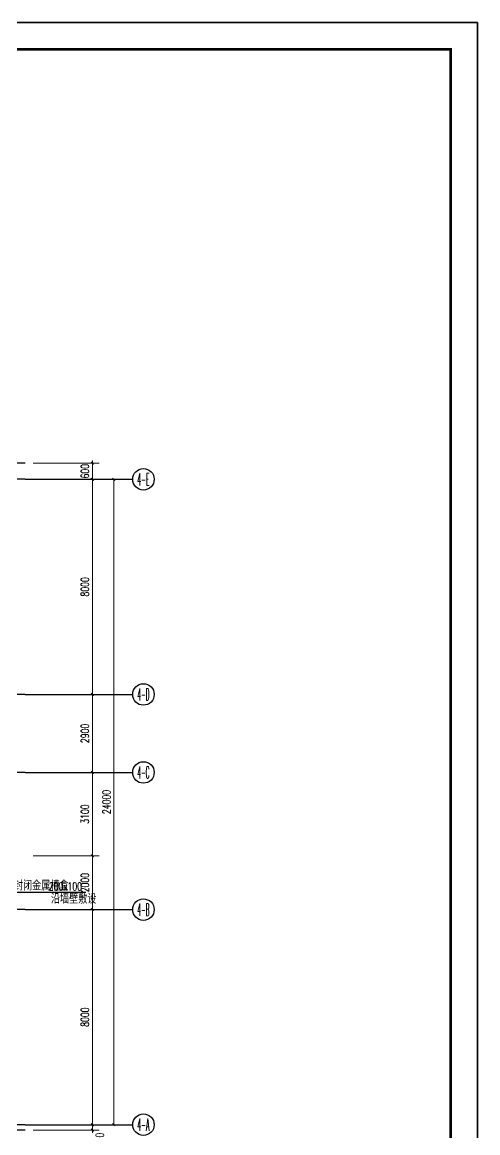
# Model space of a CAD drawing. Extents: x -124594 to 516503, y -3148 to 203159.
# Drawn here: x 316747 to 333700, y 17839 to 59137 of the extents above; entities that cross this region are included whole.
import ezdxf
from ezdxf.enums import TextEntityAlignment as Align

# ---------------------------------------------------------------- set-up
doc = ezdxf.new("R2010")
doc.units = 0
doc.header["$LTSCALE"] = 1000
doc.header["$MEASUREMENT"] = 0
doc.linetypes.add('DOTE', pattern=[2.42, 2, -0.2, 0.02, -0.2])
for name, color, linetype in [('AXIS', 3, 'Continuous'), ('AXIS_TEXT', 7, 'Continuous'), ('J-AXIS-轴线', 1, 'DOTE'), ('PUB_TITLE', 4, 'Continuous'), ('TEL_LEAD', 3, 'Continuous'), ('TWT_TITLE', 7, 'Continuous'), ('图签目录', 255, 'Continuous'), ('打印框线', 7, 'Continuous'), ('标准打印框线2025-06-19-05-44', 7, 'Continuous')]:
    doc.layers.add(name, color=color, linetype=linetype)
doc.layers.add('建筑底图', color=8, linetype='Continuous', lineweight=5)
doc.styles.add('_TCH_AXIS', font='COMPLEX', dxfattribs={"bigfont": 'GBCBIG'})
doc.styles.add('_TCH_DIM', font='SIMPLEX', dxfattribs={"bigfont": 'GBCBIG'})
doc.styles.add('_TCH_DIM_T3', font='SIMPLEX', dxfattribs={"width": 0.705882, "bigfont": 'GBCBIG'})
doc.styles.add('COMPLEX', font='COMPLEX')
doc.styles.get("Standard").update_dxf_attribs({"font": 'gbenor.shx', "bigfont": 'gbcbig.shx'})
doc.styles.add('宋体', font='宋体.ttf')
doc.dimstyles.new('_TCH_ARCH&&100', dxfattribs={"dimtxt": 297.5, "dimasz": 100, "dimexe": 250, "dimexo": 300, "dimgap": 126.25, "dimtad": 1, "dimdec": 0, "dimzin": 0, "dimdsep": 46, "dimtxsty": '_TCH_DIM_T3', "dimblk": 'ARCHTICK', "dimcen": 0.09, "dimclrt": 7, "dimazin": 2, "dimtfac": 1, "dimtdec": 0, "dimtix": 1, "dimtmove": 2, "dimatfit": 3, "dimfxl": 1, "dimtolj": 1, "dimtzin": 0, "dimarcsym": 0})

# ---------------------------------------------------------------- blocks, each defined once
blk = doc.blocks.new('_ArchTick')
at = {"color": 0, "linetype": 'ByBlock', "const_width": 0.4}
blk.add_lwpolyline([(-0.5, -0.5), (0.5, 0.5)], dxfattribs=at)
blk = doc.blocks.new('*D232')
at = {"layer": 'AXIS', "color": 0, "lineweight": -2, "transparency": 16777216}
for p, q in [((317158, 118791), (320408, 118791)), ((320158, 94791), (320158, 118791)), ((317158, 94791), (320408, 94791))]:
    blk.add_line(p, q, dxfattribs=at)
at = {"layer": 'Defpoints', "color": 0, "transparency": 16777216}
for p in [(316858, 118791), (320158, 118791), (316858, 94791)]:
    blk.add_point(p, dxfattribs=at)
at = {"layer": 'AXIS', "color": 0, "lineweight": -2, "transparency": 16777216, "xscale": 100, "yscale": 100, "zscale": 100}
for p, rotation in [((320158, 118791), 90), ((320158, 94791), 270)]:
    blk.add_blockref('_ArchTick', p, dxfattribs=dict(at, rotation=rotation))
at = {"layer": 'AXIS', "color": 7, "transparency": 16777216, "insert": (319883, 106791), "char_height": 297.5, "attachment_point": 5, "rotation": 90, "style": '_TCH_DIM_T3'}
blk.add_mtext('\\A1;24000', dxfattribs=at)
blk = doc.blocks.new('*D233')
at = {"layer": 'AXIS', "color": 0, "lineweight": -2, "transparency": 16777216}
for p, q in [((317158, 94791), (319608, 94791)), ((317158, 94591), (319608, 94591)), ((319358, 94791), (319358, 94891)), ((319358, 94591), (319358, 94791)), ((319358, 94591), (319358, 94491))]:
    blk.add_line(p, q, dxfattribs=at)
at = {"layer": 'Defpoints', "color": 0, "transparency": 16777216}
for p in [(316858, 94791), (316858, 94591), (319358, 94791)]:
    blk.add_point(p, dxfattribs=at)
at = {"layer": 'AXIS', "color": 0, "lineweight": -2, "transparency": 16777216, "xscale": 100, "yscale": 100, "zscale": 100}
for p, rotation in [((319358, 94791), 270), ((319358, 94591), 90)]:
    blk.add_blockref('_ArchTick', p, dxfattribs=dict(at, rotation=rotation))
at = {"layer": 'AXIS', "color": 7, "transparency": 16777216, "insert": (319633, 94221), "char_height": 297.5, "attachment_point": 5, "rotation": 90, "style": '_TCH_DIM_T3'}
blk.add_mtext('\\A1;200', dxfattribs=at)
blk = doc.blocks.new('*D234')
at = {"layer": 'AXIS', "color": 0, "lineweight": -2, "transparency": 16777216}
for p, q in [((317158, 102791), (319608, 102791)), ((319358, 94791), (319358, 102791)), ((317158, 94791), (319608, 94791))]:
    blk.add_line(p, q, dxfattribs=at)
at = {"layer": 'Defpoints', "color": 0, "transparency": 16777216}
for p in [(316858, 102791), (319358, 102791), (316858, 94791)]:
    blk.add_point(p, dxfattribs=at)
at = {"layer": 'AXIS', "color": 0, "lineweight": -2, "transparency": 16777216, "xscale": 100, "yscale": 100, "zscale": 100}
for p, rotation in [((319358, 102791), 90), ((319358, 94791), 270)]:
    blk.add_blockref('_ArchTick', p, dxfattribs=dict(at, rotation=rotation))
at = {"layer": 'AXIS', "color": 7, "transparency": 16777216, "insert": (319083, 98791), "char_height": 297.5, "attachment_point": 5, "rotation": 90, "style": '_TCH_DIM_T3'}
blk.add_mtext('\\A1;8000', dxfattribs=at)
blk = doc.blocks.new('*D235')
at = {"layer": 'AXIS', "color": 0, "lineweight": -2, "transparency": 16777216}
for p, q in [((317158, 104791), (319608, 104791)), ((319358, 102791), (319358, 104791)), ((317158, 102791), (319608, 102791))]:
    blk.add_line(p, q, dxfattribs=at)
at = {"layer": 'Defpoints', "color": 0, "transparency": 16777216}
for p in [(316858, 104791), (319358, 104791), (316858, 102791)]:
    blk.add_point(p, dxfattribs=at)
at = {"layer": 'AXIS', "color": 0, "lineweight": -2, "transparency": 16777216, "xscale": 100, "yscale": 100, "zscale": 100}
for p, rotation in [((319358, 104791), 90), ((319358, 102791), 270)]:
    blk.add_blockref('_ArchTick', p, dxfattribs=dict(at, rotation=rotation))
at = {"layer": 'AXIS', "color": 7, "transparency": 16777216, "insert": (319083, 103791), "char_height": 297.5, "attachment_point": 5, "rotation": 90, "style": '_TCH_DIM_T3'}
blk.add_mtext('\\A1;2000', dxfattribs=at)
blk = doc.blocks.new('*D236')
at = {"layer": 'AXIS', "color": 0, "lineweight": -2, "transparency": 16777216}
for p, q in [((317158, 107891), (319608, 107891)), ((319358, 104791), (319358, 107891)), ((317158, 104791), (319608, 104791))]:
    blk.add_line(p, q, dxfattribs=at)
at = {"layer": 'Defpoints', "color": 0, "transparency": 16777216}
for p in [(316858, 107891), (319358, 107891), (316858, 104791)]:
    blk.add_point(p, dxfattribs=at)
at = {"layer": 'AXIS', "color": 0, "lineweight": -2, "transparency": 16777216, "xscale": 100, "yscale": 100, "zscale": 100}
for p, rotation in [((319358, 107891), 90), ((319358, 104791), 270)]:
    blk.add_blockref('_ArchTick', p, dxfattribs=dict(at, rotation=rotation))
at = {"layer": 'AXIS', "color": 7, "transparency": 16777216, "insert": (319083, 106341), "char_height": 297.5, "attachment_point": 5, "rotation": 90, "style": '_TCH_DIM_T3'}
blk.add_mtext('\\A1;3100', dxfattribs=at)
blk = doc.blocks.new('*D237')
at = {"layer": 'AXIS', "color": 0, "lineweight": -2, "transparency": 16777216}
for p, q in [((317158, 110791), (319608, 110791)), ((319358, 107891), (319358, 110791)), ((317158, 107891), (319608, 107891))]:
    blk.add_line(p, q, dxfattribs=at)
at = {"layer": 'Defpoints', "color": 0, "transparency": 16777216}
for p in [(316858, 110791), (319358, 110791), (316858, 107891)]:
    blk.add_point(p, dxfattribs=at)
at = {"layer": 'AXIS', "color": 0, "lineweight": -2, "transparency": 16777216, "xscale": 100, "yscale": 100, "zscale": 100}
for p, rotation in [((319358, 110791), 90), ((319358, 107891), 270)]:
    blk.add_blockref('_ArchTick', p, dxfattribs=dict(at, rotation=rotation))
at = {"layer": 'AXIS', "color": 7, "transparency": 16777216, "insert": (319083, 109341), "char_height": 297.5, "attachment_point": 5, "rotation": 90, "style": '_TCH_DIM_T3'}
blk.add_mtext('\\A1;2900', dxfattribs=at)
blk = doc.blocks.new('*D238')
at = {"layer": 'AXIS', "color": 0, "lineweight": -2, "transparency": 16777216}
for p, q in [((317158, 118791), (319608, 118791)), ((319358, 110791), (319358, 118791)), ((317158, 110791), (319608, 110791))]:
    blk.add_line(p, q, dxfattribs=at)
at = {"layer": 'Defpoints', "color": 0, "transparency": 16777216}
for p in [(316858, 118791), (319358, 118791), (316858, 110791)]:
    blk.add_point(p, dxfattribs=at)
at = {"layer": 'AXIS', "color": 0, "lineweight": -2, "transparency": 16777216, "xscale": 100, "yscale": 100, "zscale": 100}
for p, rotation in [((319358, 118791), 90), ((319358, 110791), 270)]:
    blk.add_blockref('_ArchTick', p, dxfattribs=dict(at, rotation=rotation))
at = {"layer": 'AXIS', "color": 7, "transparency": 16777216, "insert": (319083, 114791), "char_height": 297.5, "attachment_point": 5, "rotation": 90, "style": '_TCH_DIM_T3'}
blk.add_mtext('\\A1;8000', dxfattribs=at)
blk = doc.blocks.new('*D239')
at = {"layer": 'AXIS', "color": 0, "lineweight": -2, "transparency": 16777216}
for p, q in [((317158, 119391), (319608, 119391)), ((319358, 119391), (319358, 119491)), ((319358, 118791), (319358, 119391)), ((317158, 118791), (319608, 118791)), ((319358, 118791), (319358, 118691))]:
    blk.add_line(p, q, dxfattribs=at)
at = {"layer": 'Defpoints', "color": 0, "transparency": 16777216}
for p in [(316858, 119391), (319358, 119391), (316858, 118791)]:
    blk.add_point(p, dxfattribs=at)
at = {"layer": 'AXIS', "color": 0, "lineweight": -2, "transparency": 16777216, "xscale": 100, "yscale": 100, "zscale": 100}
for p, rotation in [((319358, 119391), 270), ((319358, 118791), 90)]:
    blk.add_blockref('_ArchTick', p, dxfattribs=dict(at, rotation=rotation))
at = {"layer": 'AXIS', "color": 7, "transparency": 16777216, "insert": (319083, 119091), "char_height": 297.5, "attachment_point": 5, "rotation": 90, "style": '_TCH_DIM_T3'}
blk.add_mtext('\\A1;600', dxfattribs=at)
blk = doc.blocks.new('_AXISO')
blk.add_circle((0, 0), 0.5)
at = {"layer": 'AXIS_TEXT', "style": 'COMPLEX', "width": 1.041667}
blk.add_attdef('A', text='', height=0.56, dxfattribs=at).set_placement((-0.25, -0.28), (0.25, -0.28), align=Align.FIT)
blk = doc.blocks.new('ztwj06_202506190545')
at = {"layer": 'TWT_TITLE', "const_width": 80}
blk.add_lwpolyline([(83100, 1000), (83100, 58400)], dxfattribs=at)
at = {"layer": '图签目录', "lineweight": 30, "width": 0.8, "flags": 104}
for tag, p in [('建设单位', (59500, 2466)), ('工程名称', (67500, 2492)), ('图纸名称', (75500, 2500))]:
    blk.add_attdef(tag, text='', height=300, dxfattribs=at).set_placement(p, align=Align.MIDDLE_CENTER)
at = {"layer": '图签目录', "style": '宋体', "width": 0.8}
for tag, p in [('图纸编号', (81808, 2513)), ('图纸时间', (73625, 1528)), ('设计号', (77500, 1500))]:
    blk.add_attdef(tag, text='', height=300, dxfattribs=at).set_placement(p, align=Align.MIDDLE)
for tag, p in [('65', (79497, 1364)), ('3', (81797, 1347))]:
    blk.add_attdef(tag, text='', height=300, dxfattribs=at).set_placement(p, align=Align.CENTER)
blk = doc.blocks.new('HASGGEWS')
at = {"layer": 'AXIS', "color": 8}
for p, q in [((316858.3, 118790.8), (320858.3, 118790.8)), ((316858.3, 110790.8), (320858.3, 110790.8)), ((316858.3, 107890.8), (320858.3, 107890.8)), ((316858.3, 102790.8), (320858.3, 102790.8)), ((316858.3, 94790.8), (320858.3, 94790.8))]:
    blk.add_line(p, q, dxfattribs=at)
at = {"layer": 'J-AXIS-轴线', "color": 8}
for p, q in [((316858.3, 119390.8), (268358.3, 119390.8)), ((316858.3, 118790.8), (268358.3, 118790.8)), ((316858.3, 110790.8), (268358.3, 110790.8)), ((316858.3, 107890.8), (311858.3, 107890.8)), ((316858.3, 102790.8), (268358.3, 102790.8)), ((316858.3, 94790.8), (268358.3, 94790.8)), ((316858.3, 94590.8), (268358.3, 94590.8))]:
    blk.add_line(p, q, dxfattribs=at)
at = {"layer": 'AXIS', "color": 8}
ref = blk.add_blockref('_AXISO', (321258.3, 118790.8), dxfattribs=dict(at, xscale=800, yscale=800, zscale=800))
ref.add_attrib('A', '4-E', dxfattribs={"layer": 'AXIS_TEXT', "color": 8, "height": 452.55, "style": '_TCH_AXIS', "width": 0.333333}).set_placement((321032.1, 118564.5), (321484.6, 118564.5), align=Align.FIT)
ref = blk.add_blockref('_AXISO', (321258.3, 110790.8), dxfattribs=dict(at, xscale=800, yscale=800, zscale=800))
ref.add_attrib('A', '4-D', dxfattribs={"layer": 'AXIS_TEXT', "color": 8, "height": 452.55, "style": '_TCH_AXIS', "width": 0.328125}).set_placement((321032.1, 110564.5), (321484.6, 110564.5), align=Align.FIT)
ref = blk.add_blockref('_AXISO', (321258.3, 107890.8), dxfattribs=dict(at, xscale=800, yscale=800, zscale=800))
ref.add_attrib('A', '4-C', dxfattribs={"layer": 'AXIS_TEXT', "color": 8, "height": 452.55, "style": '_TCH_AXIS', "width": 0.33871}).set_placement((321032.1, 107664.5), (321484.6, 107664.5), align=Align.FIT)
ref = blk.add_blockref('_AXISO', (321258.3, 102790.8), dxfattribs=dict(at, xscale=800, yscale=800, zscale=800))
ref.add_attrib('A', '4-B', dxfattribs={"layer": 'AXIS_TEXT', "color": 8, "height": 452.55, "style": '_TCH_AXIS', "width": 0.328125}).set_placement((321032.1, 102564.5), (321484.6, 102564.5), align=Align.FIT)
ref = blk.add_blockref('_AXISO', (321258.3, 94790.8), dxfattribs=dict(at, xscale=800, yscale=800, zscale=800))
ref.add_attrib('A', '4-A', dxfattribs={"layer": 'AXIS_TEXT', "color": 8, "height": 452.55, "style": '_TCH_AXIS', "width": 0.323077}).set_placement((321032.1, 94564.5), (321484.6, 94564.5), align=Align.FIT)
for p1, p2, distance, picture, middle in [((316858.3, 118790.8), (316858.3, 119390.8), -2500, '*D239', (319083.3, 119090.8)), ((316858.3, 94790.8), (316858.3, 118790.8), -3300, '*D232', (319883.3, 106790.8)), ((316858.3, 110790.8), (316858.3, 118790.8), -2500, '*D238', (319083.3, 114790.8)), ((316858.3, 107890.8), (316858.3, 110790.8), -2500, '*D237', (319083.3, 109340.8)), ((316858.3, 104790.8), (316858.3, 107890.8), -2500, '*D236', (319083.3, 106340.8)), ((316858.3, 102790.8), (316858.3, 104790.8), -2500, '*D235', (319083.3, 103790.8)), ((316858.3, 94790.8), (316858.3, 102790.8), -2500, '*D234', (319083.3, 98790.8))]:
    dim = blk.add_aligned_dim(p1=p1, p2=p2, distance=distance, dimstyle='_TCH_ARCH&&100', dxfattribs=at)
    dim.commit()
    dim.dimension.update_dxf_attribs({"geometry": picture, "text_midpoint": middle})
dim = blk.add_linear_dim(base=(319358.3, 94790.8), p1=(316858.3, 94590.8), p2=(316858.3, 94790.8), angle=90, dimstyle='_TCH_ARCH&&100', dxfattribs=at)
dim.commit()
dim.dimension.update_dxf_attribs({"geometry": '*D233', "text_midpoint": (319633.3, 94220.8), "dimtype": 161})

msp = doc.modelspace()

# ---------------------------------------------------------------- linework, layer by layer
at = {"layer": 'PUB_TITLE'}
msp.add_lwpolyline([(249590, -273), (333690, -273), (333690, 59127), (249590, 59127)], close=True, dxfattribs=at)
at = {"layer": 'PUB_TITLE', "const_width": 100}
msp.add_lwpolyline([(252090, 727), (332690, 727), (332690, 58127), (252090, 58127)], close=True, dxfattribs=at)
at = {"layer": 'TEL_LEAD'}
msp.add_line((315012, 26782), (319114, 26782), dxfattribs=at)
at = {"layer": '打印框线'}
msp.add_lwpolyline([(249590, -273), (249590, 59127), (333690, 59127), (333690, -273)], close=True, dxfattribs=at)
at = {"layer": '标准打印框线2025-06-19-05-44', "const_width": 20}
msp.add_lwpolyline([(249590, -273), (333690, -273), (333690, 59127), (249590, 59127)], close=True, dxfattribs=at)

# ---------------------------------------------------------------- block references
at = {"layer": '建筑底图'}
msp.add_blockref('HASGGEWS', (0, -76652), dxfattribs=at)
at = {"layer": '打印框线'}
msp.add_blockref('ztwj06_202506190545', (249590, -273), dxfattribs=at)

# ---------------------------------------------------------------- texts
at = {"layer": 'TEL_LEAD', "color": 7, "style": '_TCH_DIM'}
for s, p in [('弱电竖向封闭金属槽盒', (315091, 26852)), ('沿墙壁敷设', (317817, 26362))]:
    msp.add_text(s, height=337.6, dxfattribs=at).set_placement(p)
at = {"layer": 'TEL_LEAD', "color": 7, "style": '_TCH_DIM', "width": 0.705882}
msp.add_text('200x100', height=297.5, dxfattribs=at).set_placement((317739, 26852))

doc.saveas('drawing.dxf')
